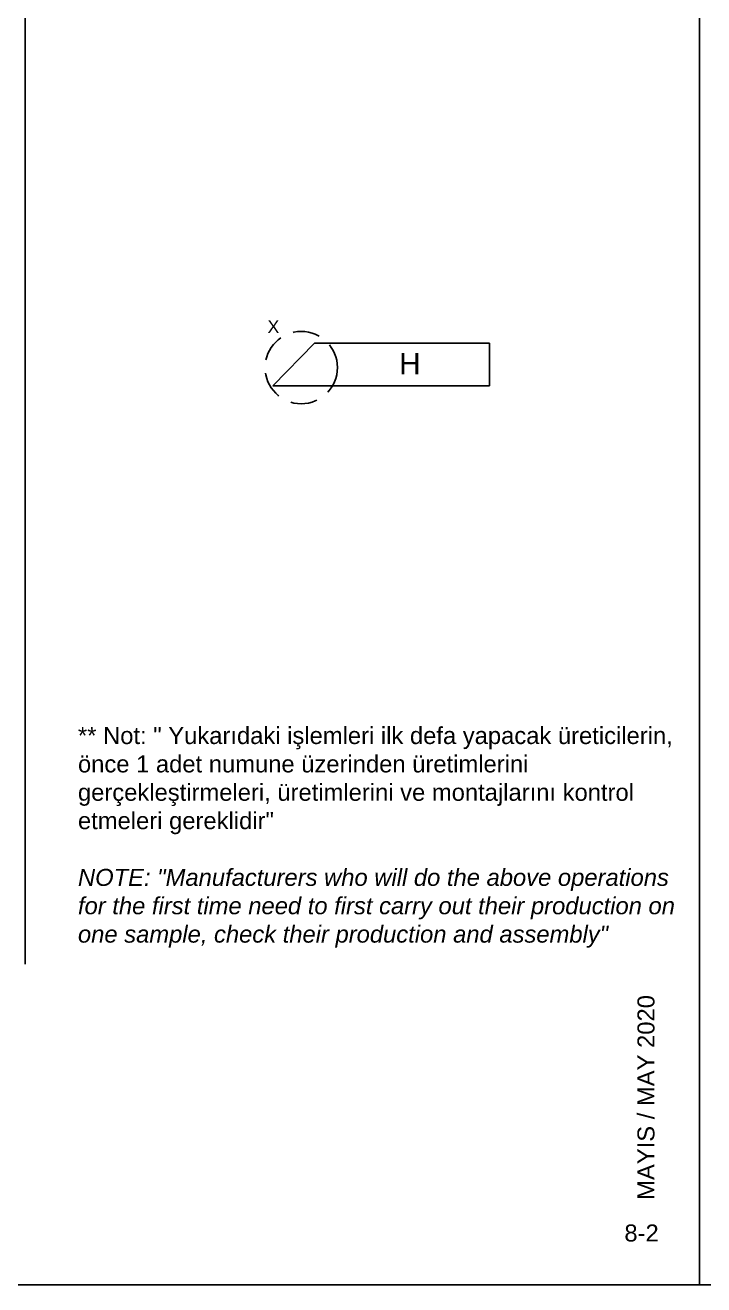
# Model space of a CAD drawing. Header units: millimetres. Extents: x 221 to 2771, y 196 to 840.
# Drawn here: x 802 to 881.8, y 542.6 to 690.7 of the extents above; entities that cross this region are included whole.
import ezdxf

# ---------------------------------------------------------------- set-up
doc = ezdxf.new("R2010")
doc.units = ezdxf.units.MM
doc.linetypes.add('HIDDEN', pattern=[9.525, 6.35, -3.175])
for name, color, linetype in [('antet_k', 7, 'Continuous'), ('kesit_k', 7, 'Continuous'), ('yazı_numara_k', 21, 'Continuous')]:
    doc.layers.add(name, color=color, linetype=linetype)
doc.styles.get("Standard").update_dxf_attribs({"font": 'arial.ttf'})

# ---------------------------------------------------------------- blocks, each defined once
blk = doc.blocks.new('S1.A')
at = {"color": 252}
blk.add_lwpolyline([(2269.17, -494.13), (2269.17, -791.13), (2479.17, -791.13), (2479.17, -494.13)], close=True, dxfattribs=at)
blk = doc.blocks.new('S50_SYF1')
at = {"layer": 'antet_k', "color": 0}
blk.add_blockref('S1.A', (-1500.92, 2845.51), dxfattribs=at)

msp = doc.modelspace()

# ---------------------------------------------------------------- linework, layer by layer
at = {"color": 7}
msp.add_line((802.043, 801.953), (802.043, 580.281), dxfattribs=at)
at = {"color": 7, "linetype": 'HIDDEN', "ltscale": 0.5}
msp.add_circle((834.498, 650.41), 4.251, dxfattribs=at)
at = {"layer": 'kesit_k', "color": 252}
for p, q in [((831.156, 648.278), (836.069, 653.277)), ((836.069, 653.277), (856.61, 653.277)), ((856.61, 653.277), (856.61, 648.278)), ((856.61, 648.278), (831.156, 648.278))]:
    msp.add_line(p, q, dxfattribs=at)

# ---------------------------------------------------------------- block references
for p in [(-96.935, -1511.773), (113.062, -1511.773)]:
    msp.add_blockref('S50_SYF1', p)

# ---------------------------------------------------------------- texts
at = {"insert": (848.528, 652.132), "char_height": 2, "attachment_point": 3}
msp.add_mtext('{\\fArial|b0|i0|c162|p34;\\H1.25x;H}', dxfattribs=at)
at = {"color": 7, "transparency": 33554687, "insert": (808.248, 608.168), "char_height": 2, "width": 70.6533, "attachment_point": 1}
msp.add_mtext('{\\fArial|b0|i0|c1|p0;{\\C32;** \\C256;Not: " Yukarıdaki işlemleri ilk defa yapacak üreticilerin, önce 1 adet numune üzerinden üretimlerini gerçekleştirmeleri, üretimlerini ve montajlarını kontrol etmeleri gereklidir"\\P\\P\\fArial|b0|i1|c1|p0;NOTE: "Manufacturers who will do the above operations for the first time need to first carry out their production on one sample, check their production and assembly"}}', dxfattribs=at)
at = {"insert": (874.022, 552.601), "char_height": 2, "width": 44.87301, "attachment_point": 1, "rotation": 90}
msp.add_mtext('{\\fArial Unicode MS|b0|i0|c0|p34;{\\C7;MAYIS / MAY 2020}}', dxfattribs=at)
at = {"insert": (876.525, 549.705), "char_height": 2, "width": 4.43689, "attachment_point": 3}
msp.add_mtext('{\\fArial Unicode MS|b0|i0|c0|p0;\\C7;8-2}', dxfattribs=at)
at = {"layer": 'yazı_numara_k', "color": 0, "insert": (831.922, 655.971), "char_height": 1.5, "attachment_point": 3}
msp.add_mtext('{\\fArial|b0|i0|c162|p34;X}', dxfattribs=at)

doc.saveas('drawing.dxf')
